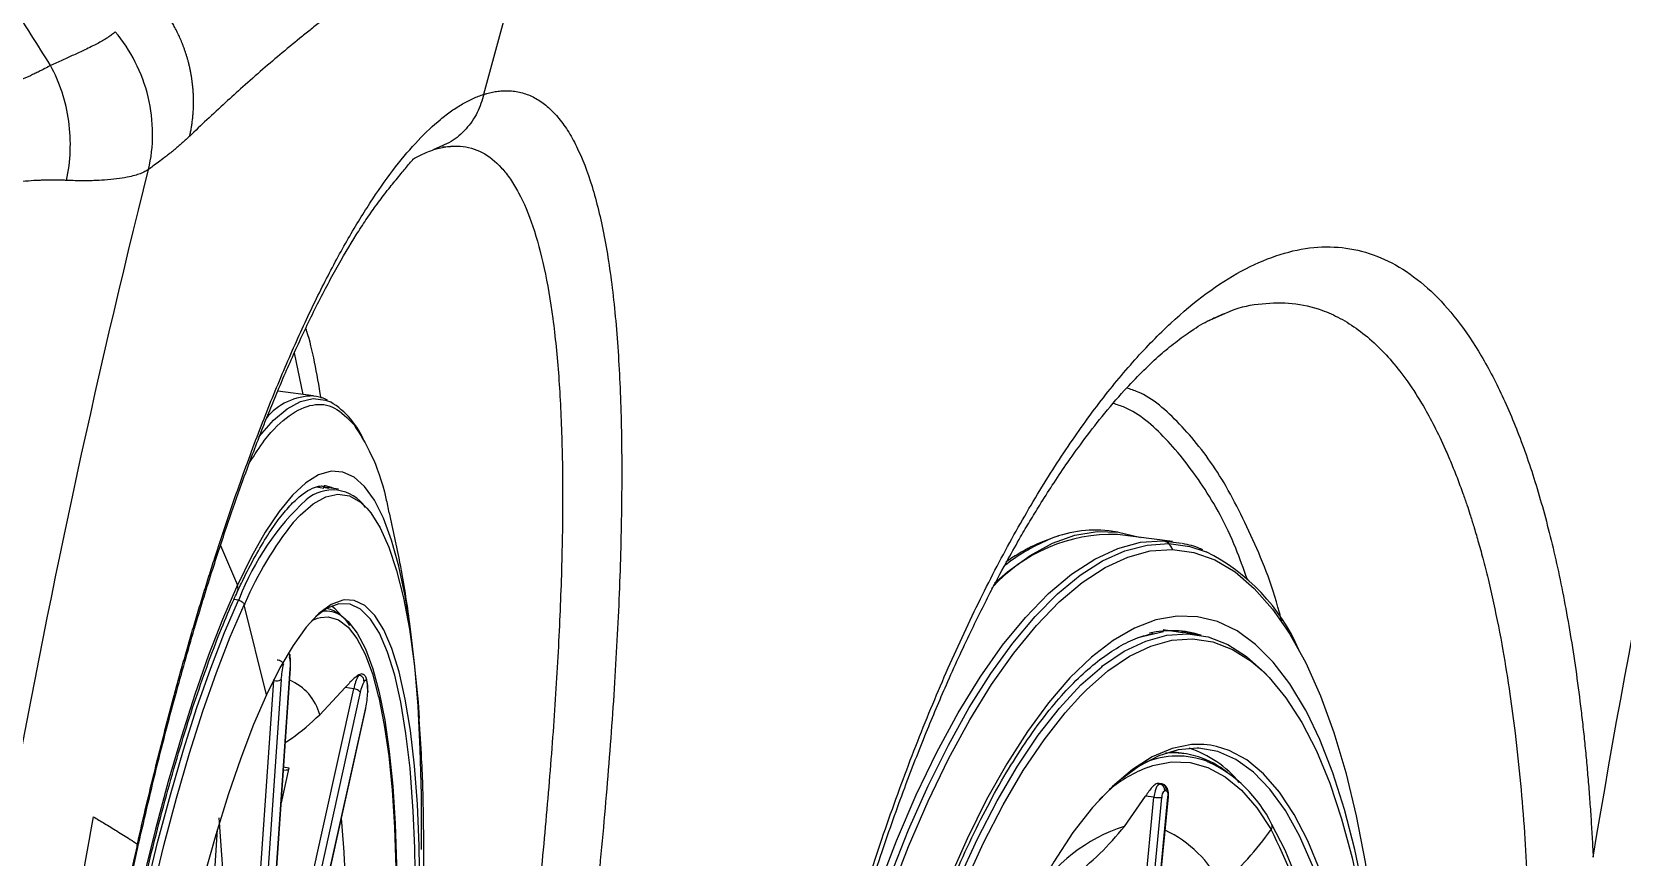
# Model space of a CAD drawing. Extents: x 525 to 613, y 487 to 635.
# Drawn here: x 534.45 to 539.49, y 552.41 to 555.03 of the extents above; entities that cross this region are included whole.
import ezdxf

# ---------------------------------------------------------------- set-up
doc = ezdxf.new("R2010")
doc.units = 0
doc.header["$MEASUREMENT"] = 0
doc.layers.add('1', color=4, linetype='Continuous')
doc.layers.add('STD TEST', color=3, linetype='Continuous')

# ---------------------------------------------------------------- blocks, each defined once
blk = doc.blocks.new('2023 VANGUARD')
at = {"layer": '1', "color": 3, "linetype": 'Continuous', "lineweight": 25}
for p, q in [((-33.2129, -38.0275), (-33.2386, -38.0396)), ((-33.2117, -38.0302), (-33.1599, -38.0284)), ((-30.7875, -38.5843), (-30.7404, -38.5634)), ((-30.7404, -38.5634), (-30.7216, -38.5551)), ((-33.653, -38.8161), (-33.6812, -38.6835)), ((-33.62, -38.8206), (-33.7341, -38.8051)), ((-33.5879, -39.1138), (-33.6108, -39.1095)), ((-33.5903, -39.1094), (-33.5719, -39.1128)), ((-33.541, -39.1164), (-33.5872, -39.1093)), ((-33.5821, -39.106), (-33.5864, -39.1055)), ((-31.0702, -39.252), (-31.0988, -39.2483)), ((-30.8965, -39.2823), (-31.0712, -39.2598)), ((-30.9276, -39.2797), (-30.8676, -39.2873)), ((-33.9152, -39.2947), (-33.8619, -39.4202)), ((-33.858, -39.4683), (-33.8731, -39.466)), ((-33.7694, -39.7677), (-33.84, -39.4825)), ((-30.9248, -39.5684), (-31.0062, -39.5873)), ((-30.9262, -39.5613), (-30.8646, -39.5704)), ((-30.868, -39.566), (-30.8443, -39.5733)), ((-30.8613, -39.5715), (-30.8646, -39.5704)), ((-30.817, -39.5774), (-30.8612, -39.5709)), ((-33.7734, -40.8349), (-33.6943, -39.6855)), ((-33.7729, -40.8337), (-33.6938, -39.6843)), ((-33.8253, -40.8723), (-33.7462, -39.7228)), ((-33.7235, -39.7198), (-33.8026, -40.8693)), ((-33.7462, -39.7228), (-33.7478, -39.7226)), ((-33.7462, -39.7228), (-33.7459, -39.719)), ((-33.7356, -40.8442), (-33.4929, -39.7495)), ((-33.4721, -39.7598), (-33.7148, -40.8545)), ((-33.6009, -39.8315), (-33.5198, -39.7453)), ((-33.4929, -39.7495), (-33.5198, -39.7453)), ((-33.6977, -40.9044), (-33.455, -39.8096)), ((-33.6976, -40.906), (-33.4549, -39.8113)), ((-30.8611, -39.9537), (-30.8994, -39.9488)), ((-33.6985, -39.9993), (-33.7231, -40.1103)), ((-33.7072, -40.0071), (-33.716, -40.0081)), ((-33.7153, -39.9965), (-33.6985, -39.9993)), ((-31.0493, -40.1854), (-30.982, -40.0894)), ((-31.0485, -41.5234), (-30.9111, -40.0916)), ((-31.0471, -41.5229), (-30.9098, -40.0912)), ((-30.9554, -40.0927), (-30.982, -40.0894)), ((-30.9452, -40.0493), (-30.9369, -40.0509)), ((-30.9321, -40.0503), (-30.9403, -40.0488)), ((-30.9305, -40.0503), (-30.9391, -40.0488)), ((-30.9321, -40.0503), (-30.9305, -40.0504)), ((-31.0928, -41.5244), (-30.9554, -40.0927)), ((-30.931, -40.094), (-31.0683, -41.5258)), ((-33.9209, -40.158), (-33.889, -40.5894)), ((-34.1804, -40.2563), (-34.1787, -40.241)), ((-33.9257, -40.1956), (-33.9519, -40.5966)), ((-34.2559, -40.6184), (-34.1789, -40.2566))]:
    blk.add_line(p, q, dxfattribs=at)
at = {"layer": '1', "color": 3, "linetype": 'Continuous', "lineweight": 25, "flags": 128}
for points in [[(-33.7948, -38.951), (-33.7921, -38.9476), (-33.7477, -38.8976), (-33.7043, -38.8611), (-33.6622, -38.8381), (-33.6217, -38.8289), (-33.5829, -38.8334), (-33.5671, -38.8395)], [(-33.4226, -39.1599), (-33.4275, -39.1514), (-33.4585, -39.1079), (-33.4919, -39.078), (-33.5275, -39.0618), (-33.5649, -39.0593), (-33.6041, -39.0707), (-33.6448, -39.0959), (-33.6867, -39.1347), (-33.7296, -39.1868), (-33.7733, -39.2521), (-33.8174, -39.33), (-33.8619, -39.4202)], [(-33.6848, -39.2221), (-33.6632, -39.1983), (-33.6217, -39.1621), (-33.5816, -39.1399), (-33.543, -39.1317), (-33.5062, -39.1376), (-33.4714, -39.1575), (-33.4518, -39.176)], [(-33.553, -39.1146), (-33.5638, -39.1103), (-33.5821, -39.106)], [(-33.4518, -39.176), (-33.4389, -39.1914), (-33.4088, -39.239), (-33.3814, -39.3001), (-33.3568, -39.3742), (-33.3351, -39.4609), (-33.3165, -39.5597), (-33.301, -39.6699), (-33.2889, -39.791), (-33.285, -39.8429)], [(-33.2779, -40.2587), (-33.2777, -40.2384), (-33.2781, -40.0855), (-33.2819, -39.9404), (-33.289, -39.804), (-33.2995, -39.6771), (-33.3132, -39.5603), (-33.3301, -39.4545), (-33.3502, -39.3602), (-33.3732, -39.2779), (-33.399, -39.2082), (-33.4226, -39.1599)], [(-32.1637, -41.8394), (-32.1385, -41.6458), (-32.1083, -41.4535), (-32.0731, -41.2635), (-32.0333, -41.0769), (-31.9889, -40.8948), (-31.9403, -40.7181), (-31.8877, -40.5479), (-31.8314, -40.3851), (-31.7718, -40.2305), (-31.7091, -40.0852), (-31.6438, -39.9498), (-31.5761, -39.8252), (-31.5065, -39.7121), (-31.4353, -39.611), (-31.363, -39.5225), (-31.2899, -39.4472), (-31.2165, -39.3855), (-31.1431, -39.3376), (-31.0703, -39.3039), (-30.9983, -39.2846), (-30.9276, -39.2797)], [(-31.4615, -39.4144), (-31.4203, -39.3784), (-31.3484, -39.3259), (-31.2768, -39.2869), (-31.2058, -39.2616), (-31.1359, -39.25), (-31.0675, -39.2524), (-31.0008, -39.2686), (-30.9995, -39.269)], [(-31.7924, -40.3437), (-31.7334, -40.1957), (-31.6716, -40.0566), (-31.6074, -39.9272), (-31.541, -39.8082), (-31.4728, -39.7002), (-31.4032, -39.6038), (-31.3326, -39.5195), (-31.2614, -39.4478), (-31.1898, -39.389), (-31.1184, -39.3435), (-31.0475, -39.3115), (-30.9774, -39.2932), (-30.9085, -39.2886)], [(-32.122, -41.8439), (-32.0971, -41.6521), (-32.0671, -41.4615), (-32.0323, -41.2732), (-31.9927, -41.0883), (-31.9488, -40.9078), (-31.9006, -40.7327), (-31.8485, -40.564), (-31.7927, -40.4026), (-31.7336, -40.2495), (-31.6715, -40.1055), (-31.6067, -39.9713), (-31.5396, -39.8478), (-31.4706, -39.7357), (-31.4001, -39.6355), (-31.3284, -39.5478), (-31.256, -39.4732), (-31.1833, -39.412), (-31.1106, -39.3646), (-31.0384, -39.3312), (-30.9671, -39.312), (-30.897, -39.3072)], [(-30.9085, -39.2886), (-30.8413, -39.2978), (-30.79, -39.3146)], [(-30.897, -39.3072), (-30.8286, -39.3168), (-30.7623, -39.3406), (-30.6984, -39.3786), (-30.6373, -39.4306), (-30.5793, -39.4963), (-30.5368, -39.5563)], [(-33.8647, -39.4263), (-33.909, -39.5289), (-33.9531, -39.6426), (-33.9967, -39.7667), (-34.0394, -39.9005), (-34.081, -40.0432), (-34.1214, -40.1939), (-34.1602, -40.3519)], [(-34.1534, -40.3954), (-34.1147, -40.2367), (-34.0744, -40.0853), (-34.0328, -39.9421), (-33.9901, -39.808), (-33.9465, -39.6838), (-33.9024, -39.5704), (-33.858, -39.4683)], [(-34.1336, -40.404), (-34.0952, -40.2463), (-34.0552, -40.0958), (-34.0138, -39.9535), (-33.9713, -39.8202), (-33.928, -39.6968), (-33.8842, -39.584), (-33.84, -39.4825)], [(-33.5207, -39.4671), (-33.5272, -39.468), (-33.5647, -39.4818), (-33.6038, -39.5105), (-33.6441, -39.5538), (-33.6854, -39.6114), (-33.7272, -39.6829), (-33.7694, -39.7677)], [(-33.3043, -40.1359), (-33.305, -40.1225), (-33.3144, -40.0011), (-33.3272, -39.8906), (-33.3435, -39.7918), (-33.363, -39.7056), (-33.3858, -39.6324), (-33.4115, -39.573), (-33.44, -39.5278), (-33.471, -39.497), (-33.5044, -39.481), (-33.5399, -39.4798), (-33.5772, -39.4936), (-33.6143, -39.5205)], [(-33.5624, -39.4864), (-33.554, -39.4931), (-33.5305, -39.5185)], [(-33.4579, -39.4852), (-33.4914, -39.4692), (-33.5207, -39.4671)], [(-33.2828, -40.3886), (-33.2849, -40.2473), (-33.2907, -40.115), (-33.3001, -39.9928), (-33.313, -39.8816), (-33.3294, -39.7821), (-33.3491, -39.6953), (-33.372, -39.6216), (-33.3978, -39.5618), (-33.4265, -39.5163), (-33.4578, -39.4853), (-33.4579, -39.4852)], [(-33.6262, -39.5329), (-33.6083, -39.5254), (-33.5978, -39.5227)], [(-33.5978, -39.5227), (-33.5739, -39.521), (-33.5414, -39.5303), (-33.5109, -39.5532), (-33.4827, -39.5897), (-33.4569, -39.6394), (-33.4338, -39.7019), (-33.415, -39.771)], [(-33.5316, -39.5177), (-33.5103, -39.5354), (-33.4818, -39.5722), (-33.4558, -39.6223), (-33.4325, -39.6855), (-33.4121, -39.7612), (-33.3946, -39.8489), (-33.3803, -39.9479), (-33.3693, -40.0576), (-33.3615, -40.1772), (-33.3571, -40.3058), (-33.3561, -40.4424), (-33.3585, -40.5861), (-33.3643, -40.7359), (-33.3735, -40.8907)], [(-30.471, -39.8231), (-30.475, -39.8155), (-30.5244, -39.7337), (-30.5772, -39.6644), (-30.6332, -39.6082), (-30.692, -39.5653), (-30.7534, -39.5359), (-30.817, -39.5203), (-30.8823, -39.5185), (-30.9491, -39.5305), (-31.0168, -39.5564), (-31.0852, -39.5958), (-31.1538, -39.6487), (-31.2222, -39.7146), (-31.2901, -39.7932), (-31.3569, -39.8841), (-31.4224, -39.9866), (-31.4862, -40.1003), (-31.5478, -40.2244), (-31.6069, -40.3583)], [(-31.1212, -39.6789), (-31.1183, -39.6767), (-31.0497, -39.6301), (-30.9816, -39.5975), (-30.9143, -39.5789), (-30.8482, -39.5745), (-30.7838, -39.5843), (-30.7215, -39.6082), (-30.6616, -39.6461), (-30.6045, -39.6978), (-30.5895, -39.7143)], [(-30.5368, -39.5563), (-30.5248, -39.5753), (-30.474, -39.6671), (-30.4273, -39.7713), (-30.3848, -39.8872), (-30.3469, -40.0143), (-30.3137, -40.1518), (-30.2855, -40.2989), (-30.2623, -40.4548), (-30.2444, -40.6187), (-30.2393, -40.6789)], [(-31.1872, -39.7698), (-31.1693, -39.7519), (-31.1012, -39.6922), (-31.033, -39.646), (-30.9652, -39.6135), (-30.8983, -39.595), (-30.8327, -39.5906), (-30.7687, -39.6004), (-30.7067, -39.6242), (-30.6472, -39.6618), (-30.6128, -39.6911)], [(-33.6938, -39.6843), (-33.6938, -39.6844), (-33.6943, -39.6855)], [(-31.9511, -41.8452), (-31.9272, -41.6643), (-31.8983, -41.4848), (-31.8646, -41.3077), (-31.8263, -41.1342), (-31.7837, -40.9653), (-31.7369, -40.8021), (-31.6864, -40.6455), (-31.6324, -40.4965), (-31.5753, -40.3561), (-31.5153, -40.225), (-31.453, -40.1042), (-31.3885, -39.9943), (-31.3224, -39.8961), (-31.2551, -39.81), (-31.1869, -39.7367), (-31.1212, -39.6789)], [(-30.6128, -39.6911), (-30.5905, -39.7132), (-30.5369, -39.7779), (-30.4868, -39.8556), (-30.4405, -39.9458), (-30.3982, -40.0479), (-30.3603, -40.1614), (-30.3269, -40.2854), (-30.2983, -40.4193), (-30.2746, -40.5622), (-30.256, -40.7132), (-30.2426, -40.8715), (-30.2345, -41.036), (-30.2317, -41.2057), (-30.2343, -41.3796), (-30.2422, -41.5567), (-30.2554, -41.7358), (-30.2738, -41.9158)], [(-33.7694, -39.7677), (-33.8104, -39.8625), (-33.8511, -39.9685), (-33.8912, -40.0851), (-33.9304, -40.2115), (-33.9684, -40.3466)], [(-33.415, -39.771), (-33.4136, -39.7769), (-33.3963, -39.8638), (-33.3821, -39.9619), (-33.3712, -40.0706), (-33.3635, -40.1891), (-33.3591, -40.3165), (-33.3581, -40.4518), (-33.3605, -40.5942), (-33.3663, -40.7426), (-33.3753, -40.8959)], [(-31.929, -41.8476), (-31.9052, -41.6678), (-31.8764, -41.4894), (-31.8429, -41.3134), (-31.8049, -41.1409), (-31.7625, -40.9731), (-31.7161, -40.8108), (-31.6659, -40.6552), (-31.6122, -40.5071), (-31.5554, -40.3675), (-31.4958, -40.2373), (-31.4338, -40.1172), (-31.3697, -40.0079), (-31.304, -39.9103), (-31.2371, -39.8248), (-31.1872, -39.7698)], [(-33.4549, -39.8113), (-33.4548, -39.8111), (-33.455, -39.8096)], [(-30.2679, -41.9025), (-30.2497, -41.7215), (-30.2366, -41.5415), (-30.2286, -41.3635), (-30.2259, -41.1885), (-30.2284, -41.0176), (-30.2362, -40.8518), (-30.2492, -40.692), (-30.2672, -40.5392), (-30.2903, -40.3943), (-30.3182, -40.2581), (-30.3509, -40.1314), (-30.3881, -40.0149), (-30.4295, -39.9095), (-30.471, -39.8231)], [(-30.7975, -39.9256), (-30.8361, -39.9259), (-30.8978, -39.9381), (-30.9606, -39.9643), (-31.0239, -40.0045), (-31.0872, -40.0583), (-31.1502, -40.1253), (-31.2124, -40.2051), (-31.2733, -40.2971), (-31.3324, -40.4006), (-31.3895, -40.5149), (-31.4439, -40.6391), (-31.4955, -40.7724), (-31.5437, -40.9138), (-31.5882, -41.0622), (-31.6288, -41.2167), (-31.665, -41.3761), (-31.6968, -41.5392), (-31.7238, -41.7049), (-31.7458, -41.8719)], [(-30.8179, -39.9372), (-30.8785, -39.9422), (-30.9402, -39.9612), (-31.0028, -39.9941), (-31.0656, -40.0406), (-31.1283, -40.1004), (-31.1288, -40.101)], [(-30.3398, -41.9189), (-30.3227, -41.7488), (-30.311, -41.5799), (-30.3049, -41.4133), (-30.3044, -41.2504), (-30.3095, -41.0923), (-30.3202, -40.9403), (-30.3363, -40.7955), (-30.3578, -40.659), (-30.3845, -40.5319), (-30.4161, -40.415), (-30.4526, -40.3093), (-30.4935, -40.2156), (-30.5386, -40.1345), (-30.5875, -40.0668), (-30.6398, -40.0128), (-30.6953, -39.9731), (-30.7533, -39.9479), (-30.8136, -39.9374)], [(-30.757, -39.9316), (-30.7758, -39.928), (-30.7975, -39.9256)], [(-30.3243, -41.9204), (-30.3074, -41.7531), (-30.2958, -41.5869), (-30.2895, -41.423), (-30.2885, -41.2624), (-30.293, -41.1064), (-30.3027, -40.9561), (-30.3178, -40.8125), (-30.338, -40.6768), (-30.3633, -40.5499), (-30.3933, -40.4326), (-30.428, -40.3259), (-30.4671, -40.2305), (-30.5103, -40.1471), (-30.5573, -40.0764), (-30.6076, -40.0187), (-30.6611, -39.9745), (-30.7173, -39.9442), (-30.757, -39.9316)], [(-30.9731, -39.9972), (-30.9593, -39.9926), (-30.8995, -39.9809), (-30.8411, -39.9829), (-30.7845, -39.9987), (-30.7301, -40.028), (-30.6783, -40.0708), (-30.6295, -40.1267), (-30.584, -40.1953)], [(-30.9098, -40.0912), (-30.9101, -40.0914), (-30.9111, -40.0916)], [(-33.2973, -40.3942), (-33.2993, -40.2539), (-33.3043, -40.1359)], [(-30.5012, -40.354), (-30.5393, -40.2607), (-30.5815, -40.1792)]]:
    blk.add_lwpolyline(points, dxfattribs=at)
at = {"layer": '1', "color": 3, "linetype": 'Continuous', "lineweight": 25}
for centre, radius, start, end in [((-33.6218, -39.0124), 0.1919, 89.5259, 140.9547), ((-33.6967, -39.0595), 0.2554, 21.3629, 59.4949), ((-33.5603, -39.2451), 0.1266, 34.3392, 131.3234), ((-33.0755, -39.7623), 0.8355, 132.8738, 158.9381), ((-32.8123, -39.9176), 1.1158, 141.4414, 156.7053), ((-31.0886, -39.7721), 0.5126, 88.062, 138.2417), ((-31.0573, -39.8283), 0.5988, 113.1264, 128.4913), ((-31.1026, -39.7882), 0.5459, 106.6669, 126.1769), ((-31.1412, -39.6222), 0.3763, 83.5212, 113.7034), ((-30.9323, -39.3148), 0.0354, 47.8452, 82.4676), ((-30.935, -39.3178), 0.0394, 15.5667, 47.8056), ((-31.0713, -39.8757), 0.6277, 23.493, 63.3681), ((-31.7799, -40.3828), 2.2937, 155.1861, 155.354), ((-31.8648, -40.3898), 2.1959, 155.0077, 155.1861), ((-31.8589, -40.3985), 2.1826, 155.0073, 155.1864), ((-33.5804, -39.5896), 0.0868, 55.8202, 98.5554), ((-33.611, -39.6139), 0.1245, 32.0395, 74.575), ((-30.8993, -39.8718), 0.3071, 72.1593, 103.1649), ((-33.4403, -39.7391), 0.2839, 165.9862, 176.1033), ((-33.8177, -39.672), 0.1241, 353.7706, 11.5002), ((-33.7389, -39.6906), 0.0331, 257.2111, 297.7452), ((-33.7588, -39.8724), 0.1631, 14.5281, 67.4703), ((-33.3629, -39.7712), 0.1318, 149.9965, 170.5195), ((-33.3733, -39.7763), 0.1002, 149.9965, 170.5195), ((-33.4941, -39.7779), 0.0284, 39.5072, 87.7101), ((-33.7366, -39.7478), 0.2883, 347.624, 357.6362), ((-30.9494, -40.2632), 0.3424, 39.4284, 71.948), ((-30.8265, -40.1905), 0.2535, 87.0793, 88.0476), ((-30.8812, -40.2285), 0.2663, 68.9403, 112.809), ((-30.8963, -40.224), 0.2719, 50.2905, 94.6471), ((-30.9598, -40.3625), 0.4203, 25.8644, 65.5102), ((-30.812, -40.4185), 0.4511, 110.929, 129.1533), ((-30.849, -40.1026), 0.1069, 163.5965, 174.668), ((-30.9233, -40.0758), 0.0285, 118.6938, 173.0791), ((-30.902, -40.3212), 0.2726, 96.856, 97.3725), ((-30.9412, -40.0703), 0.0199, 353.3241, 77.4912), ((-30.9022, -40.3196), 0.271, 96.3374, 96.856), ((-30.9364, -40.0696), 0.0198, 353.1436, 77.486), ((-30.906, -40.0922), 0.025, 128.1963, 184.0972), ((-30.887, -40.3394), 0.2691, 96.3382, 97.3732), ((-30.9266, -40.0854), 0.0167, 338.1084, 53.4011), ((-30.9354, -39.9531), 0.141, 261.8327, 271.792), ((-37.3445, -40.5134), 3.829, 358.8543, 5.3091), ((-30.8877, -40.6895), 0.5294, 107.7814, 148.336), ((-30.5975, -40.1849), 0.017, 322.4683, 19.8639), ((-31.0869, -40.5459), 0.3867, 26.7461, 64.4174), ((-31.4773, -39.5569), 1.0979, 312.0771, 324.4512), ((-32.1442, -40.9952), 1.7533, 5.2083, 27.1445)]:
    blk.add_arc(centre, radius, start, end, dxfattribs=at)
for points, knots in [([(-33.0801, -37.8642), (-33.0139, -37.6156), (-32.9446, -37.3679), (-32.8353, -36.9958), (-32.7977, -36.8708), (-32.7209, -36.6213), (-32.6817, -36.4968), (-32.5616, -36.1241), (-32.4783, -35.8767), (-32.3486, -35.5072), (-32.3046, -35.3844), (-32.2373, -35.2005), (-32.2147, -35.1393), (-32.1691, -35.017), (-32.1461, -34.9559), (-32.0331, -34.659), (-31.9404, -34.4242), (-31.8447, -34.1906)], [0.0645702, 0.0645702, 0.0645702, 0.0645702, 0.1261592, 0.1261592, 0.1574092, 0.1574092, 0.1886592, 0.1886592, 0.2511592, 0.2511592, 0.2824092, 0.2824092, 0.2980342, 0.2980342, 0.3136592, 0.3136592, 0.374089, 0.374089, 0.374089, 0.374089]), ([(-29.5626, -40.2829), (-29.4356, -39.5179), (-29.2812, -38.7585), (-28.9994, -37.5933), (-28.8912, -37.1823), (-28.7166, -36.5698), (-28.6562, -36.3663), (-28.5699, -36.086), (-28.5457, -36.0085), (-28.5212, -35.931)], [0.5227614, 0.5227614, 0.5227614, 0.5227614, 0.75, 0.75, 0.875, 0.875, 0.9375, 0.9375, 0.9614495, 0.9614495, 0.9614495, 0.9614495]), ([(-34.4544, -37.7729), (-34.4953, -37.7077), (-34.5605, -37.6039), (-34.647, -37.4664), (-34.6925, -37.394), (-34.7137, -37.3602)], [0, 0, 0, 0, 0.473298, 0.754513, 1, 1, 1, 1]), ([(-34.013, -37.9966), (-34.012, -37.9921), (-34.01, -37.9833), (-34.0076, -37.9699), (-34.0056, -37.9566), (-34.0039, -37.9434), (-34.0026, -37.9302), (-34.0016, -37.9172), (-34.001, -37.9042), (-34.0008, -37.8914), (-34.0009, -37.8787), (-34.0013, -37.8662), (-34.002, -37.8539), (-34.003, -37.8417), (-34.0043, -37.8298), (-34.0058, -37.818), (-34.0076, -37.8065), (-34.0096, -37.7952), (-34.0118, -37.7841), (-34.0143, -37.7733), (-34.0169, -37.7627), (-34.0197, -37.7524), (-34.0227, -37.7423), (-34.0258, -37.7325), (-34.029, -37.723), (-34.0324, -37.7137), (-34.0358, -37.7047), (-34.0394, -37.696), (-34.043, -37.6875), (-34.0467, -37.6793), (-34.0504, -37.6713), (-34.0542, -37.6636), (-34.058, -37.6562), (-34.0618, -37.649), (-34.0656, -37.6421), (-34.0694, -37.6354), (-34.0732, -37.6289), (-34.077, -37.6227), (-34.0808, -37.6168), (-34.0845, -37.6111), (-34.0881, -37.6056), (-34.0918, -37.6003), (-34.0953, -37.5952), (-34.0988, -37.5904), (-34.1022, -37.5858), (-34.1056, -37.5814), (-34.1088, -37.5772), (-34.112, -37.5732), (-34.1151, -37.5693), (-34.1181, -37.5657), (-34.1209, -37.5623), (-34.1237, -37.559), (-34.1264, -37.5559), (-34.1289, -37.553), (-34.1306, -37.5512), (-34.1314, -37.5502)], [0, 0, 0, 0, 0.028805, 0.057385, 0.085724, 0.113806, 0.141613, 0.169132, 0.196348, 0.223247, 0.249815, 0.27604, 0.301911, 0.327416, 0.352544, 0.377287, 0.401635, 0.425579, 0.449113, 0.472228, 0.49492, 0.517181, 0.539008, 0.560395, 0.581339, 0.601836, 0.621884, 0.641479, 0.660621, 0.679307, 0.697537, 0.715309, 0.732624, 0.749481, 0.765881, 0.781825, 0.797312, 0.812345, 0.826924, 0.841051, 0.854728, 0.867955, 0.880736, 0.893071, 0.904964, 0.916416, 0.927428, 0.938005, 0.948147, 0.957856, 0.967136, 0.975988, 0.984415, 0.992418, 1, 1, 1, 1]), ([(-33.5227, -37.576), (-33.5303, -37.5818), (-33.5455, -37.5933), (-33.568, -37.6106), (-33.5941, -37.6308), (-33.6234, -37.654), (-33.6668, -37.6888), (-33.7198, -37.7324), (-33.7828, -37.786), (-33.8428, -37.8387), (-33.9019, -37.8922), (-33.9579, -37.9441), (-33.995, -37.9795), (-34.013, -37.9966)], [0, 0, 0, 0, 0.041588, 0.083173, 0.124751, 0.187146, 0.249557, 0.374427, 0.49937, 0.632216, 0.749501, 0.878901, 1, 1, 1, 1]), ([(-34.2489, -37.666), (-34.2507, -37.6677), (-34.2545, -37.671), (-34.2605, -37.6758), (-34.2675, -37.6809), (-34.2771, -37.6872), (-34.2952, -37.6982), (-34.3184, -37.7101), (-34.3493, -37.7248), (-34.3742, -37.7364), (-34.3983, -37.7474), (-34.4163, -37.7556), (-34.4349, -37.764), (-34.4479, -37.7699), (-34.4544, -37.7728)], [0, 0, 0, 0, 0.041945, 0.084154, 0.126615, 0.184573, 0.266901, 0.453961, 0.558062, 0.714269, 0.785597, 0.857168, 0.928657, 1, 1, 1, 1]), ([(-34.1434, -38.1025), (-34.1351, -38.0663), (-34.1306, -38.0281), (-34.1307, -37.9504), (-34.1354, -37.911), (-34.154, -37.8341), (-34.1679, -37.7967), (-34.2033, -37.7271), (-34.2248, -37.6948), (-34.2489, -37.666)], [0, 0, 0, 0, 0.25, 0.25, 0.5, 0.5, 0.75, 0.75, 1, 1, 1, 1]), ([(-34.4543, -37.7729), (-34.457, -37.7743), (-34.4662, -37.7792), (-34.4806, -37.7867), (-34.4971, -37.795), (-34.5158, -37.8041), (-34.539, -37.8148), (-34.5912, -37.8366), (-34.6628, -37.8618), (-34.7562, -37.8864), (-34.8317, -37.9026), (-34.9153, -37.9176), (-35.0086, -37.9306), (-35.1181, -37.9421), (-35.2277, -37.9517), (-35.3529, -37.9618), (-35.4662, -37.9708), (-35.5521, -37.9793), (-35.5975, -37.9843), (-35.6375, -37.9888), (-35.6769, -37.994), (-35.711, -37.999), (-35.7282, -38.0018), (-35.7345, -38.0028)], [0, 0, 0, 0, 0.013846, 0.048702, 0.070234, 0.089883, 0.13071, 0.165284, 0.287254, 0.365384, 0.428585, 0.481583, 0.566708, 0.63746, 0.708664, 0.780331, 0.868664, 0.906203, 0.925174, 0.944251, 0.971997, 0.989784, 1, 1, 1, 1]), ([(-34.4036, -38.1371), (-34.3971, -38.1071), (-34.3931, -38.076), (-34.3907, -38.013), (-34.3923, -37.9811), (-34.401, -37.9182), (-34.4082, -37.8872), (-34.4277, -37.8278), (-34.44, -37.7994), (-34.4544, -37.7729)], [0, 0, 0, 0, 0.25, 0.25, 0.5, 0.5, 0.75, 0.75, 1, 1, 1, 1]), ([(-34.1788, -40.241), (-34.1763, -40.2298), (-34.1712, -40.2074), (-34.1635, -40.1739), (-34.1557, -40.1406), (-34.1479, -40.1075), (-34.14, -40.0745), (-34.132, -40.0417), (-34.124, -40.0091), (-34.116, -39.9766), (-34.1079, -39.9443), (-34.0997, -39.9122), (-34.0914, -39.8802), (-34.0831, -39.8485), (-34.0748, -39.8168), (-34.0664, -39.7854), (-34.0579, -39.7541), (-34.0494, -39.723), (-34.0408, -39.6921), (-34.0322, -39.6613), (-34.0235, -39.6307), (-34.0147, -39.6003), (-34.0059, -39.57), (-33.9971, -39.5399), (-33.9882, -39.51), (-33.9792, -39.4802), (-33.9702, -39.4506), (-33.9611, -39.4212), (-33.952, -39.3919), (-33.9428, -39.3629), (-33.9255, -39.3087), (-33.8997, -39.2303), (-33.8653, -39.1299), (-33.8304, -39.0324), (-33.7835, -38.9072), (-33.7242, -38.7592), (-33.6519, -38.5952), (-33.5789, -38.4454), (-33.5056, -38.311), (-33.4325, -38.1928), (-33.36, -38.0915), (-33.2883, -38.0072), (-33.2293, -37.9517), (-33.1826, -37.9161), (-33.1538, -37.8976), (-33.131, -37.8852), (-33.1141, -37.8771), (-33.0971, -37.87), (-33.0858, -37.8662), (-33.0801, -37.8642)], [0, 0, 0, 0, 0.008664, 0.017316, 0.025957, 0.034588, 0.043209, 0.051821, 0.060425, 0.069023, 0.077614, 0.086199, 0.09478, 0.103357, 0.111931, 0.120503, 0.129073, 0.137643, 0.146213, 0.154785, 0.163358, 0.171933, 0.180513, 0.189096, 0.197685, 0.206279, 0.21488, 0.223489, 0.232106, 0.240732, 0.249368, 0.280661, 0.312101, 0.343541, 0.374825, 0.437027, 0.499271, 0.561837, 0.624514, 0.686802, 0.749305, 0.811562, 0.874032, 0.90549, 0.937006, 0.952497, 0.968157, 0.983989, 1, 1, 1, 1]), ([(-33.0801, -37.8642), (-33.0861, -37.884), (-33.0984, -37.9241), (-33.1352, -37.975), (-33.1744, -38.011), (-33.2032, -38.0233), (-33.2129, -38.0275)], [0, 0, 0, 0, 0.278256, 0.565726, 0.853196, 1, 1, 1, 1]), ([(-33.0801, -37.8642), (-33.077, -37.8633), (-33.071, -37.8615), (-33.0619, -37.8592), (-33.053, -37.8572), (-33.0442, -37.8556), (-33.0354, -37.8544), (-33.0267, -37.8535), (-33.0181, -37.8529), (-33.0096, -37.8527), (-33.0012, -37.8529), (-32.9819, -37.8541), (-32.9525, -37.8597), (-32.9145, -37.8761), (-32.8789, -37.9011), (-32.8455, -37.9349), (-32.8145, -37.9773), (-32.7765, -38.0454), (-32.7355, -38.151), (-32.7033, -38.2833), (-32.6828, -38.4043), (-32.6699, -38.5029), (-32.6595, -38.6086), (-32.6491, -38.758), (-32.6422, -38.9609), (-32.6433, -39.2286), (-32.6514, -39.4694), (-32.6621, -39.6712), (-32.672, -39.8262), (-32.6837, -39.985), (-32.6974, -40.1476), (-32.7127, -40.3139), (-32.7264, -40.4494), (-32.7374, -40.5521), (-32.7449, -40.6208), (-32.7527, -40.6897), (-32.7607, -40.759), (-32.7689, -40.8285), (-32.7774, -40.8983), (-32.7861, -40.9684), (-32.7951, -41.0388), (-32.8042, -41.1095), (-32.8106, -41.1568), (-32.8137, -41.1804)], [0, 0, 0, 0, 0.00628, 0.012553, 0.018821, 0.025083, 0.031342, 0.037597, 0.043849, 0.050099, 0.056347, 0.062595, 0.093654, 0.124629, 0.155733, 0.18675, 0.218169, 0.249519, 0.311957, 0.374217, 0.405466, 0.436871, 0.468287, 0.499538, 0.561821, 0.624215, 0.687013, 0.718145, 0.749327, 0.780443, 0.811615, 0.842987, 0.874414, 0.886974, 0.899518, 0.912054, 0.924586, 0.937119, 0.949659, 0.962212, 0.974783, 0.987377, 1, 1, 1, 1]), ([(-34.013, -37.9966), (-34.0161, -37.9996), (-34.0224, -38.0055), (-34.0318, -38.0141), (-34.0414, -38.0227), (-34.051, -38.031), (-34.0606, -38.0392), (-34.0704, -38.0473), (-34.0812, -38.056), (-34.0952, -38.0667), (-34.1118, -38.0791), (-34.1285, -38.0913), (-34.139, -38.0991), (-34.1434, -38.1025)], [0, 0, 0, 0, 0.067191, 0.135785, 0.20578, 0.277178, 0.349977, 0.424178, 0.499779, 0.599176, 0.749829, 0.892423, 1, 1, 1, 1]), ([(-34.1788, -40.2569), (-34.1587, -40.1702), (-34.1192, -39.9986), (-34.057, -39.7625), (-33.9973, -39.5531), (-33.9425, -39.3757), (-33.8936, -39.2276), (-33.8513, -39.1069), (-33.8162, -39.0117), (-33.7874, -38.9368), (-33.7619, -38.8724), (-33.7364, -38.8102), (-33.7089, -38.7457), (-33.6686, -38.6545), (-33.6148, -38.541), (-33.5493, -38.4163), (-33.4954, -38.3253), (-33.4536, -38.261), (-33.42, -38.2133), (-33.3876, -38.1707), (-33.3554, -38.1309), (-33.3261, -38.0954), (-33.3118, -38.0783), (-33.3042, -38.0692)], [0, 0, 0, 0, 0.073423, 0.145196, 0.209307, 0.266044, 0.31555, 0.357562, 0.391868, 0.418466, 0.441369, 0.466031, 0.492494, 0.520773, 0.582777, 0.647775, 0.712741, 0.745028, 0.778349, 0.819766, 0.870486, 0.930549, 1, 1, 1, 1]), ([(-33.3067, -38.0708), (-33.2982, -38.0659), (-33.2818, -38.0567), (-33.2591, -38.0466), (-33.245, -38.0418), (-33.2386, -38.0396)], [0, 0, 0, 0, 0.372623, 0.712666, 1, 1, 1, 1]), ([(-33.1555, -38.0286), (-33.131, -38.0305), (-33.1078, -38.0373), (-33.0639, -38.0603), (-33.0433, -38.0766), (-33.0143, -38.1085), (-33.005, -38.1203), (-32.987, -38.1464), (-32.9783, -38.1608), (-32.9533, -38.2074), (-32.9383, -38.243), (-32.9113, -38.3229), (-32.8994, -38.3673), (-32.8784, -38.4646), (-32.8693, -38.5176), (-32.8578, -38.6036), (-32.8544, -38.6335), (-32.8481, -38.6951), (-32.8454, -38.7268), (-32.8383, -38.8244), (-32.8349, -38.8929), (-32.8309, -39.0366), (-32.8298, -39.1493), (-32.8316, -39.2697), (-32.8334, -39.3516), (-32.8346, -39.3934), (-32.8377, -39.4785), (-32.8395, -39.5217), (-32.8436, -39.6091), (-32.846, -39.6532), (-32.8539, -39.7873), (-32.8602, -39.8788), (-32.8748, -40.0659), (-32.8831, -40.1614), (-32.9016, -40.357), (-32.9119, -40.457), (-32.9451, -40.7597), (-32.9705, -40.965), (-32.9988, -41.1739)], [0, 0, 0, 0, 0.0625, 0.0625, 0.125, 0.125, 0.15625, 0.15625, 0.1875, 0.1875, 0.25, 0.25, 0.3125, 0.3125, 0.375, 0.375, 0.40625, 0.40625, 0.4375, 0.4375, 0.5, 0.5, 0.5625, 0.59375, 0.59375, 0.625, 0.625, 0.65625, 0.65625, 0.6875, 0.6875, 0.75, 0.75, 0.8125, 0.8125, 0.875, 0.875, 1, 1, 1, 1]), ([(-34.1434, -38.1025), (-34.1454, -38.1037), (-34.1493, -38.1061), (-34.1556, -38.1095), (-34.1625, -38.1128), (-34.1701, -38.1159), (-34.1782, -38.1188), (-34.1915, -38.1229), (-34.2127, -38.1279), (-34.2443, -38.1328), (-34.2799, -38.1362), (-34.3121, -38.1379), (-34.3383, -38.1385), (-34.3601, -38.1384), (-34.3817, -38.138), (-34.3964, -38.1374), (-34.4036, -38.137)], [0, 0, 0, 0, 0.038603, 0.078408, 0.119425, 0.161665, 0.205141, 0.249864, 0.363978, 0.499966, 0.638882, 0.749786, 0.81656, 0.880549, 0.94171, 1, 1, 1, 1]), ([(-34.4036, -38.1371), (-34.4077, -38.1369), (-34.416, -38.1365), (-34.4287, -38.1362), (-34.4419, -38.136), (-34.4554, -38.1361), (-34.4693, -38.1363), (-34.4835, -38.1368), (-34.5047, -38.1377), (-34.5332, -38.1395), (-34.5698, -38.143), (-34.6324, -38.1508), (-34.7269, -38.1677), (-34.8585, -38.2007), (-35.0021, -38.246), (-35.1174, -38.2877), (-35.2006, -38.3197), (-35.2448, -38.3372), (-35.2901, -38.3555), (-35.3364, -38.3748), (-35.3838, -38.3949), (-35.4321, -38.4159), (-35.4649, -38.4305), (-35.4814, -38.4378)], [0, 0, 0, 0, 0.017836, 0.035761, 0.053776, 0.071881, 0.090078, 0.108366, 0.126748, 0.169796, 0.212237, 0.254071, 0.378666, 0.503937, 0.623892, 0.752557, 0.786757, 0.821334, 0.856292, 0.891634, 0.927364, 0.963485, 1, 1, 1, 1]), ([(-32.1701, -41.6946), (-32.1682, -41.6816), (-32.1643, -41.6556), (-32.1582, -41.6167), (-32.152, -41.578), (-32.1456, -41.5393), (-32.1391, -41.5007), (-32.1324, -41.4623), (-32.1255, -41.4239), (-32.1186, -41.3857), (-32.1114, -41.3475), (-32.1041, -41.3095), (-32.0966, -41.2715), (-32.089, -41.2337), (-32.0813, -41.196), (-32.0734, -41.1583), (-32.0579, -41.0864), (-32.034, -40.9807), (-32.0003, -40.8423), (-31.9645, -40.7052), (-31.914, -40.5246), (-31.8461, -40.304), (-31.7578, -40.0505), (-31.6638, -39.8098), (-31.5643, -39.5827), (-31.4602, -39.3706), (-31.3523, -39.1751), (-31.242, -38.9983), (-31.1297, -38.8405), (-31.0161, -38.7028), (-30.8646, -38.5477), (-30.714, -38.4366), (-30.5681, -38.3724), (-30.426, -38.3392), (-30.2907, -38.3537), (-30.1652, -38.4152), (-30.0466, -38.5075), (-29.9394, -38.6456), (-29.8456, -38.826), (-29.782, -38.9819), (-29.7259, -39.1568), (-29.6854, -39.3173), (-29.6569, -39.4545), (-29.6373, -39.5618), (-29.6197, -39.6733), (-29.6068, -39.7692), (-29.5974, -39.8477), (-29.5909, -39.9073), (-29.5849, -39.9678), (-29.5794, -40.0291), (-29.5744, -40.0913), (-29.57, -40.1543), (-29.566, -40.2181), (-29.5637, -40.2612), (-29.5626, -40.2829)], [0, 0, 0, 0, 0.0042013, 0.0083958, 0.0125837, 0.0167656, 0.0209417, 0.0251125, 0.0292784, 0.0334397, 0.0375969, 0.0417503, 0.0459003, 0.0500474, 0.0541918, 0.0583341, 0.0624746, 0.0779982, 0.0935432, 0.1091304, 0.1247805, 0.1561197, 0.1874109, 0.2185779, 0.2496827, 0.2810664, 0.3123687, 0.3435434, 0.374616, 0.405988, 0.4373286, 0.4995332, 0.5308949, 0.5622554, 0.6244794, 0.6558329, 0.6872027, 0.7494334, 0.7807738, 0.8121505, 0.8432804, 0.8744339, 0.8900595, 0.9057503, 0.9214823, 0.9371843, 0.9450262, 0.9528641, 0.9607015, 0.9685418, 0.9763884, 0.9842446, 0.992114, 1, 1, 1, 1]), ([(-30.7216, -38.5551), (-30.719, -38.5539), (-30.6816, -38.5371), (-30.6128, -38.5259), (-30.5154, -38.5231), (-30.4335, -38.5424), (-30.3641, -38.5733), (-30.3064, -38.6098), (-30.2516, -38.6557), (-30.1994, -38.7109), (-30.1494, -38.7754), (-30.1051, -38.8446), (-30.0657, -38.9166), (-30.04, -38.9704), (-30.0224, -39.0103), (-30.0131, -39.0324), (-30.0037, -39.0554), (-29.9943, -39.0792), (-29.985, -39.1041), (-29.9745, -39.1329), (-29.9639, -39.1635), (-29.9525, -39.1981), (-29.9407, -39.2358), (-29.9271, -39.282), (-29.9118, -39.3375), (-29.8953, -39.4029), (-29.8733, -39.4987), (-29.8495, -39.6195), (-29.8271, -39.7583), (-29.8084, -39.899), (-29.7929, -40.0455), (-29.7802, -40.2013), (-29.7747, -40.3058), (-29.7721, -40.3564)], [0, 0, 0, 0, 0.005085, 0.071912, 0.136903, 0.203897, 0.246838, 0.291161, 0.33686, 0.378675, 0.422684, 0.468883, 0.502398, 0.538804, 0.548816, 0.559027, 0.569435, 0.58004, 0.590843, 0.601844, 0.617056, 0.629117, 0.644146, 0.66214, 0.683097, 0.707013, 0.733883, 0.784622, 0.828948, 0.866877, 0.914039, 0.958411, 1, 1, 1, 1]), ([(-32.1594, -41.6973), (-32.1409, -41.5826), (-32.1053, -41.3612), (-32.0388, -41.0465), (-31.9682, -40.76), (-31.8946, -40.5013), (-31.8208, -40.2708), (-31.7488, -40.0683), (-31.6803, -39.8923), (-31.6103, -39.7268), (-31.541, -39.576), (-31.4752, -39.4441), (-31.4221, -39.345), (-31.3814, -39.2728), (-31.3482, -39.2163), (-31.3147, -39.1614), (-31.2766, -39.1015), (-31.2313, -39.034), (-31.1786, -38.9603), (-31.1169, -38.8806), (-31.0538, -38.8069), (-30.9944, -38.7446), (-30.9425, -38.6957), (-30.8918, -38.6531), (-30.8391, -38.6145), (-30.7847, -38.5808), (-30.7493, -38.5662), (-30.7313, -38.5588)], [0, 0, 0, 0, 0.073011, 0.140875, 0.204201, 0.263392, 0.318042, 0.367726, 0.412741, 0.45326, 0.500451, 0.539697, 0.570633, 0.593358, 0.610381, 0.628226, 0.651204, 0.676179, 0.706322, 0.742614, 0.784082, 0.817627, 0.849415, 0.879535, 0.912754, 0.955457, 1, 1, 1, 1]), ([(-33.5965, -38.8271), (-33.6097, -38.7494), (-33.6237, -38.6671), (-33.6436, -38.6095), (-33.6447, -38.6062)], [0, 0, 0, 0, 0.9430036, 1, 1, 1, 1]), ([(-33.5764, -38.8344), (-33.579, -38.8329), (-33.5925, -38.8249), (-33.608, -38.823), (-33.6205, -38.8215)], [0, 0, 0, 0, 0.189578, 1, 1, 1, 1]), ([(-30.5504, -39.5347), (-30.5527, -39.5256), (-30.5793, -39.4208), (-30.6466, -39.2578), (-30.7515, -39.0527), (-30.8728, -38.9042), (-30.9705, -38.818), (-31.03, -38.7994), (-31.0421, -38.7956)], [0, 0, 0, 0, 0.021881, 0.251651, 0.48142, 0.711189, 0.940959, 1, 1, 1, 1]), ([(-33.8233, -39.0318), (-33.8072, -39.0069), (-33.7641, -38.9399), (-33.6965, -38.8772), (-33.6221, -38.8421), (-33.5527, -38.8497), (-33.5121, -38.8913), (-33.4918, -38.9121)], [0, 0, 0, 0, 0.129044, 0.346783, 0.564522, 0.782261, 1, 1, 1, 1]), ([(-30.6593, -39.4025), (-30.6713, -39.3688), (-30.7122, -39.253), (-30.7985, -39.0997), (-30.9165, -38.9508), (-31.0132, -38.8666), (-31.0721, -38.8482), (-31.0846, -38.8443)], [0, 0, 0, 0, 0.1116771, 0.3835794, 0.6554817, 0.927384, 1, 1, 1, 1]), ([(-33.4918, -38.9121), (-33.4731, -38.9417), (-33.4358, -39.001), (-33.3995, -39.1004), (-33.3844, -39.1758), (-33.3812, -39.1915)], [0, 0, 0, 0, 0.44201, 0.884021, 1, 1, 1, 1]), ([(-33.8623, -39.4423), (-33.8551, -39.427), (-33.8344, -39.383), (-33.8003, -39.3185), (-33.7608, -39.2529), (-33.7226, -39.1994), (-33.6863, -39.158), (-33.6527, -39.1289), (-33.623, -39.1118), (-33.6009, -39.1049), (-33.5895, -39.1062), (-33.585, -39.1067)], [0, 0, 0, 0, 0.066006, 0.19016, 0.31381, 0.436668, 0.558499, 0.679205, 0.799404, 0.920726, 1, 1, 1, 1]), ([(-33.3054, -39.6338), (-33.3086, -39.6032), (-33.3184, -39.5079), (-33.3424, -39.3612), (-33.3681, -39.2441), (-33.3798, -39.1912)], [0, 0, 0, 0, 0.206112, 0.641647, 1, 1, 1, 1]), ([(-30.8003, -39.3088), (-30.8031, -39.3074), (-30.8237, -39.2969), (-30.8457, -39.2925), (-30.8647, -39.2886)], [0, 0, 0, 0, 0.132611, 1, 1, 1, 1]), ([(-33.8624, -39.4423), (-33.8616, -39.4402), (-33.8598, -39.4357), (-33.8596, -39.4281), (-33.8611, -39.4228), (-33.8619, -39.4202)], [0, 0, 0, 0, 0.308942, 0.654471, 1, 1, 1, 1]), ([(-34.2042, -43.7282), (-34.2072, -43.7282), (-34.2176, -43.7282), (-34.2342, -43.7199), (-34.2581, -43.7008), (-34.2826, -43.6695), (-34.307, -43.6255), (-34.3301, -43.57), (-34.3515, -43.5028), (-34.3709, -43.4241), (-34.388, -43.3344), (-34.4026, -43.2341), (-34.4145, -43.1238), (-34.4236, -43.0042), (-34.4299, -42.8761), (-34.4331, -42.74), (-34.4334, -42.5969), (-34.4307, -42.4474), (-34.4249, -42.2925), (-34.4162, -42.1328), (-34.4046, -41.9694), (-34.3901, -41.803), (-34.3727, -41.6346), (-34.3527, -41.465), (-34.3301, -41.2952), (-34.305, -41.1261), (-34.2776, -40.9585), (-34.2479, -40.7934), (-34.2163, -40.6316), (-34.1827, -40.4741), (-34.1475, -40.3216), (-34.1108, -40.1749), (-34.0727, -40.035), (-34.0337, -39.9024), (-33.9937, -39.778), (-33.9532, -39.6624), (-33.913, -39.5583), (-33.8827, -39.4868), (-33.866, -39.4505), (-33.8623, -39.4423)], [0, 0, 0, 0, 0.011278, 0.040122, 0.066363, 0.094248, 0.121393, 0.148543, 0.175906, 0.203506, 0.231297, 0.259232, 0.28727, 0.315384, 0.343553, 0.371763, 0.400003, 0.428266, 0.456546, 0.484839, 0.513143, 0.541454, 0.56977, 0.598089, 0.626411, 0.654734, 0.683055, 0.711373, 0.739688, 0.767996, 0.796296, 0.824586, 0.852862, 0.88112, 0.909355, 0.937558, 0.965721, 0.992286, 1, 1, 1, 1]), ([(-31.9674, -41.856), (-31.9638, -41.8263), (-31.9535, -41.7401), (-31.9329, -41.5978), (-31.9045, -41.4302), (-31.8719, -41.2651), (-31.8354, -41.1033), (-31.7952, -40.9456), (-31.7515, -40.793), (-31.7046, -40.6462), (-31.6547, -40.5061), (-31.6021, -40.3734), (-31.5471, -40.2488), (-31.4901, -40.1331), (-31.4314, -40.0268), (-31.3713, -39.9305), (-31.3104, -39.8447), (-31.249, -39.7699), (-31.1875, -39.7065), (-31.1264, -39.6545), (-31.0663, -39.6145), (-31.0096, -39.5863), (-30.9741, -39.5771), (-30.9575, -39.5728)], [0, 0, 0, 0, 0.025894, 0.07514, 0.124393, 0.173641, 0.222879, 0.272105, 0.321313, 0.3705, 0.419659, 0.468784, 0.517866, 0.566897, 0.615866, 0.664762, 0.713573, 0.762294, 0.810931, 0.859518, 0.908116, 0.956871, 1, 1, 1, 1]), ([(-33.6974, -39.6372), (-33.6968, -39.6383), (-33.6952, -39.6414), (-33.6957, -39.645), (-33.6961, -39.6473)], [0, 0, 0, 0, 0.357162, 1, 1, 1, 1]), ([(-33.6938, -39.6843), (-33.6935, -39.6795), (-33.6928, -39.666), (-33.6935, -39.6509), (-33.6956, -39.642), (-33.6963, -39.6391)], [0, 0, 0, 0, 0.2684426, 0.7549859, 1, 1, 1, 1]), ([(-33.4771, -39.7052), (-33.4833, -39.7094), (-33.4962, -39.7182), (-33.5117, -39.736), (-33.5198, -39.7453)], [0, 0, 0, 0, 0.477824, 1, 1, 1, 1]), ([(-33.4618, -39.7052), (-33.4627, -39.7041), (-33.4658, -39.7002), (-33.4724, -39.7032), (-33.4771, -39.7052)], [0, 0, 0, 0, 0.29503, 1, 1, 1, 1]), ([(-33.4485, -39.7559), (-33.4487, -39.7502), (-33.4491, -39.7384), (-33.451, -39.723), (-33.4543, -39.71), (-33.4594, -39.7057), (-33.4619, -39.7034)], [0, 0, 0, 0, 0.229178, 0.473615, 0.730742, 1, 1, 1, 1]), ([(-33.4485, -39.7597), (-33.4484, -39.7523), (-33.4482, -39.7415), (-33.4494, -39.7312), (-33.4507, -39.726), (-33.4525, -39.7227), (-33.4555, -39.7212), (-33.4582, -39.7242), (-33.4601, -39.7262)], [0, 0, 0, 0, 0.271453, 0.389532, 0.509236, 0.625997, 0.741669, 1, 1, 1, 1]), ([(-33.4487, -39.7559), (-33.4485, -39.7562), (-33.4474, -39.7574), (-33.448, -39.7587), (-33.4485, -39.7597)], [0, 0, 0, 0, 0.184959, 1, 1, 1, 1]), ([(-33.71, -39.9195), (-33.7033, -39.9152), (-33.6637, -39.8896), (-33.6294, -39.8578), (-33.6009, -39.8315)], [0, 0, 0, 0, 0.168749, 1, 1, 1, 1]), ([(-33.2707, -40.26), (-33.2709, -40.2287), (-33.2715, -40.1309), (-33.2752, -39.9922), (-33.2827, -39.887), (-33.2857, -39.8455)], [0, 0, 0, 0, 0.221417, 0.692898, 1, 1, 1, 1]), ([(-33.7001, -40.0066), (-33.7008, -40.0066), (-33.7031, -40.0068), (-33.7055, -40.007), (-33.7072, -40.0071)], [0, 0, 0, 0, 0.280383, 1, 1, 1, 1]), ([(-30.9452, -40.0493), (-30.9474, -40.0501), (-30.9518, -40.0517), (-30.9613, -40.0608), (-30.972, -40.0738), (-30.9786, -40.084), (-30.982, -40.0894)], [0, 0, 0, 0, 0.227104, 0.466545, 0.717194, 1, 1, 1, 1]), ([(-30.9428, -40.049), (-30.9432, -40.0491), (-30.944, -40.0492), (-30.9448, -40.0493), (-30.9452, -40.0493)], [0, 0, 0, 0, 0.559944, 1, 1, 1, 1]), ([(-30.9403, -40.0488), (-30.9408, -40.0488), (-30.9416, -40.0489), (-30.9424, -40.049), (-30.9428, -40.049)], [0, 0, 0, 0, 0.56004, 1, 1, 1, 1]), ([(-30.9098, -40.0912), (-30.9096, -40.0877), (-30.9091, -40.0792), (-30.911, -40.0681), (-30.9161, -40.0586), (-30.9229, -40.0525), (-30.9282, -40.0512), (-30.9305, -40.0506)], [0, 0, 0, 0, 0.1936793, 0.4753527, 0.6898016, 0.8621396, 1, 1, 1, 1]), ([(-34.3185, -40.1549), (-34.3127, -40.1583), (-34.3009, -40.1652), (-34.2826, -40.1761), (-34.2635, -40.1876), (-34.2436, -40.1999), (-34.2228, -40.2128), (-34.2012, -40.2265), (-34.1863, -40.2362), (-34.1788, -40.2411)], [0, 0, 0, 0, 0.130652, 0.265368, 0.404151, 0.547002, 0.693924, 0.844923, 1, 1, 1, 1]), ([(-31.2158, -40.3482), (-31.1854, -40.3235), (-31.1251, -40.2747), (-31.0744, -40.215), (-31.0493, -40.1854)], [0, 0, 0, 0, 0.504755, 1, 1, 1, 1]), ([(-34.1788, -40.2411), (-34.1815, -40.2532), (-34.187, -40.2773), (-34.1951, -40.3136), (-34.2031, -40.3499), (-34.2117, -40.3896), (-34.2221, -40.4385), (-34.2336, -40.4939), (-34.2456, -40.5524), (-34.2531, -40.5896), (-34.2568, -40.6081)], [0, 0, 0, 0, 0.100624, 0.200004, 0.300003, 0.4, 0.526052, 0.699999, 0.850584, 1, 1, 1, 1]), ([(-33.7262, -43.0992), (-33.705, -43.0379), (-33.6641, -42.919), (-33.6092, -42.733), (-33.5592, -42.5471), (-33.514, -42.3594), (-33.4739, -42.1749), (-33.4379, -41.9921), (-33.4057, -41.81), (-33.377, -41.6281), (-33.3515, -41.4462), (-33.3294, -41.2643), (-33.3105, -41.0825), (-33.295, -40.9007), (-33.283, -40.7187), (-33.2747, -40.536), (-33.271, -40.383), (-33.2708, -40.2914), (-33.2707, -40.26)], [0, 0, 0, 0, 0.073458, 0.14233, 0.213707, 0.281081, 0.3458, 0.408774, 0.470607, 0.531738, 0.592511, 0.65323, 0.714113, 0.775437, 0.837544, 0.900857, 0.965941, 1, 1, 1, 1])]:
    blk.add_open_spline(points, degree=3, knots=knots, dxfattribs=at)
for points in [[(-33.2386, -38.0396), (-33.2093, -38.0303), (-33.1817, -38.0267), (-33.1555, -38.0286)], [(-34.5884, -40.1763), (-34.4639, -39.4784), (-34.3156, -38.7877), (-34.1434, -38.1025)], [(-33.858, -39.4683), (-33.856, -39.4687), (-33.852, -39.4697), (-33.8466, -39.473), (-33.8423, -39.4773), (-33.8408, -39.4808), (-33.84, -39.4825)], [(-33.7157, -39.6704), (-33.7163, -39.6691), (-33.7174, -39.6664), (-33.7222, -39.6625), (-33.7286, -39.6594), (-33.7335, -39.6583), (-33.736, -39.6578)], [(-33.4601, -39.7262), (-33.4602, -39.7238), (-33.4605, -39.719), (-33.4642, -39.7125), (-33.4699, -39.7074), (-33.4747, -39.706), (-33.4771, -39.7052)], [(-34.3827, -40.531), (-34.3621, -40.4054), (-34.3407, -40.2801), (-34.3185, -40.1549)]]:
    blk.add_open_spline(points, degree=3, dxfattribs=at)
blk = doc.blocks.new('2026 Vanguard')
at = {"layer": 'STD TEST', "color": 1}
blk.add_blockref('2023 VANGUARD', (44.1613, 88.209), dxfattribs=at)

msp = doc.modelspace()

# ---------------------------------------------------------------- block references
at = {"layer": '1'}
msp.add_blockref('2026 Vanguard', (524.7985, 504.4821), dxfattribs=at)

doc.saveas('drawing.dxf')
